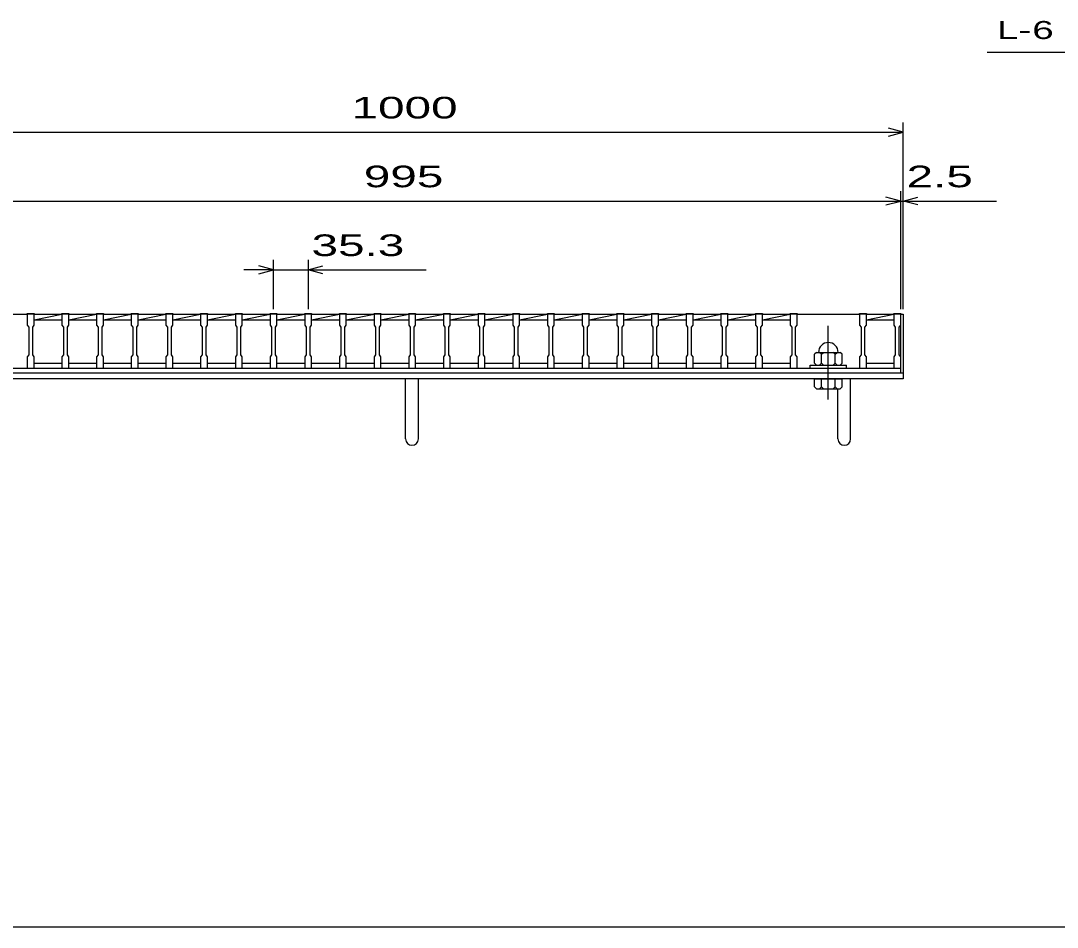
# Model space of a CAD drawing. Units: millimetres, scale not verified. Extents: x -1820 to 1731, y -1282 to 1054.
# Drawn here: x -1249 to -194, y -1146 to -224 of the extents above; entities that cross this region are included whole.
import ezdxf
from ezdxf.enums import TextEntityAlignment as Align

# ---------------------------------------------------------------- set-up
doc = ezdxf.new("R2010")
doc.units = ezdxf.units.MM
doc.header["$LTSCALE"] = 10
doc.linetypes.add('CHAIN', pattern=[18.5, 12, -1.5, 3.5, -1.5])
for name, color, linetype, lineweight in [('0_2', 150, 'Continuous', 25), ('16', 3, 'Continuous', 25), ('19', 6, 'Continuous', 25), ('22', 4, 'Continuous', 25)]:
    doc.layers.add(name, color=color, linetype=linetype, lineweight=lineweight)
doc.styles.add('ベクトル', font='')
doc.styles.get('ベクトル').set_extended_font_data('ベクトル')

msp = doc.modelspace()

# ---------------------------------------------------------------- linework, layer by layer
at = {"layer": '0_2'}
msp.add_line((1731, -1146.5), (-1729, -1146.5), dxfattribs=at)
at = {"layer": '16'}
for p, q in [((-1305.7, -522.5), (-1242.1, -522.5)), ((-1242.1, -522.5), (-1242.1, -521.8)), ((-1242.1, -521.8), (-1235.1, -521.8)), ((-1242.1, -522.5), (-1242.1, -534)), ((-1235.1, -522.5), (-1242.1, -522.5)), ((-1235.1, -521.8), (-1235.1, -522.5)), ((-1235.1, -534), (-1235.1, -522.5)), ((-1235.1, -522.5), (-1206.8, -522.5)), ((-1235.1, -528.5), (-1206.8, -522.5)), ((-1206.8, -522.5), (-1206.8, -521.8)), ((-1206.8, -521.8), (-1199.8, -521.8)), ((-1206.8, -522.5), (-1206.8, -534)), ((-1199.8, -522.5), (-1206.8, -522.5)), ((-1199.8, -521.8), (-1199.8, -522.5)), ((-1199.8, -534), (-1199.8, -522.5)), ((-1199.8, -522.5), (-1171.5, -522.5)), ((-1199.8, -528.5), (-1171.5, -522.5)), ((-1171.5, -522.5), (-1171.5, -521.8)), ((-1171.5, -521.8), (-1164.5, -521.8)), ((-1171.5, -522.5), (-1171.5, -534)), ((-1164.5, -522.5), (-1171.5, -522.5)), ((-1164.5, -521.8), (-1164.5, -522.5)), ((-1164.5, -534), (-1164.5, -522.5)), ((-1164.5, -522.5), (-1136.2, -522.5)), ((-1164.5, -528.5), (-1136.2, -522.5)), ((-1136.2, -522.5), (-1136.2, -521.8)), ((-1136.2, -521.8), (-1129.2, -521.8)), ((-1136.2, -522.5), (-1136.2, -534)), ((-1129.2, -522.5), (-1136.2, -522.5)), ((-1129.2, -521.8), (-1129.2, -522.5)), ((-1129.2, -534), (-1129.2, -522.5)), ((-1129.2, -522.5), (-1100.9, -522.5)), ((-1129.2, -528.5), (-1100.9, -522.5)), ((-1100.9, -522.5), (-1100.9, -521.8)), ((-1100.9, -521.8), (-1093.9, -521.8)), ((-1100.9, -522.5), (-1100.9, -534)), ((-1093.9, -522.5), (-1100.9, -522.5)), ((-1093.9, -521.8), (-1093.9, -522.5)), ((-1093.9, -534), (-1093.9, -522.5)), ((-1093.9, -522.5), (-1065.6, -522.5)), ((-1093.9, -528.5), (-1065.6, -522.5)), ((-1065.6, -522.5), (-1065.6, -521.8)), ((-1065.6, -521.8), (-1058.6, -521.8)), ((-1065.6, -522.5), (-1065.6, -534)), ((-1058.6, -522.5), (-1065.6, -522.5)), ((-1058.6, -521.8), (-1058.6, -522.5)), ((-1058.6, -534), (-1058.6, -522.5)), ((-1058.6, -522.5), (-1030.3, -522.5)), ((-1058.6, -528.5), (-1030.3, -522.5)), ((-1030.3, -522.5), (-1030.3, -521.8)), ((-1030.3, -521.8), (-1023.3, -521.8)), ((-1030.3, -522.5), (-1030.3, -534)), ((-1023.3, -522.5), (-1030.3, -522.5)), ((-1023.3, -521.8), (-1023.3, -522.5)), ((-1023.3, -534), (-1023.3, -522.5)), ((-1023.3, -522.5), (-995, -522.5)), ((-1023.3, -528.5), (-995, -522.5)), ((-995, -522.5), (-995, -521.8)), ((-995, -521.8), (-988, -521.8)), ((-995, -522.5), (-995, -534)), ((-988, -522.5), (-995, -522.5)), ((-988, -521.8), (-988, -522.5)), ((-988, -534), (-988, -522.5)), ((-988, -522.5), (-959.7, -522.5)), ((-988, -528.5), (-959.7, -522.5)), ((-959.7, -522.5), (-959.7, -521.8)), ((-959.7, -521.8), (-952.7, -521.8)), ((-959.7, -522.5), (-959.7, -534)), ((-952.7, -522.5), (-959.7, -522.5)), ((-952.7, -521.8), (-952.7, -522.5)), ((-952.7, -534), (-952.7, -522.5)), ((-952.7, -522.5), (-924.4, -522.5)), ((-952.7, -528.5), (-924.4, -522.5)), ((-924.4, -522.5), (-924.4, -521.8)), ((-924.4, -521.8), (-917.4, -521.8)), ((-924.4, -522.5), (-924.4, -534)), ((-917.4, -522.5), (-924.4, -522.5)), ((-917.4, -521.8), (-917.4, -522.5)), ((-917.4, -534), (-917.4, -522.5)), ((-917.4, -522.5), (-889.1, -522.5)), ((-917.4, -528.5), (-889.1, -522.5)), ((-889.1, -522.5), (-889.1, -521.8)), ((-889.1, -521.8), (-882.1, -521.8)), ((-889.1, -522.5), (-889.1, -534)), ((-882.1, -522.5), (-889.1, -522.5)), ((-882.1, -521.8), (-882.1, -522.5)), ((-882.1, -534), (-882.1, -522.5)), ((-882.1, -522.5), (-853.8, -522.5)), ((-882.1, -528.5), (-853.8, -522.5)), ((-853.8, -522.5), (-853.8, -521.8)), ((-853.8, -521.8), (-846.8, -521.8)), ((-853.8, -522.5), (-853.8, -534)), ((-846.8, -522.5), (-853.8, -522.5)), ((-846.8, -521.8), (-846.8, -522.5)), ((-846.8, -534), (-846.8, -522.5)), ((-846.8, -522.5), (-818.5, -522.5)), ((-846.8, -528.5), (-818.5, -522.5)), ((-818.5, -522.5), (-818.5, -521.8)), ((-818.5, -521.8), (-811.5, -521.8)), ((-818.5, -522.5), (-818.5, -534)), ((-811.5, -522.5), (-818.5, -522.5)), ((-811.5, -521.8), (-811.5, -522.5)), ((-811.5, -534), (-811.5, -522.5)), ((-811.5, -522.5), (-783.2, -522.5)), ((-811.5, -528.5), (-783.2, -522.5)), ((-783.2, -522.5), (-783.2, -521.8)), ((-783.2, -521.8), (-776.2, -521.8)), ((-783.2, -522.5), (-783.2, -534)), ((-776.2, -522.5), (-783.2, -522.5)), ((-776.2, -521.8), (-776.2, -522.5)), ((-776.2, -534), (-776.2, -522.5)), ((-776.2, -522.5), (-747.9, -522.5)), ((-776.2, -528.5), (-747.9, -522.5)), ((-747.9, -522.5), (-747.9, -521.8)), ((-747.9, -521.8), (-740.9, -521.8)), ((-747.9, -522.5), (-747.9, -534)), ((-740.9, -522.5), (-747.9, -522.5)), ((-740.9, -521.8), (-740.9, -522.5)), ((-740.9, -534), (-740.9, -522.5)), ((-740.9, -522.5), (-712.6, -522.5)), ((-740.9, -528.5), (-712.6, -522.5)), ((-712.6, -522.5), (-712.6, -521.8)), ((-712.6, -521.8), (-705.6, -521.8)), ((-712.6, -522.5), (-712.6, -534)), ((-705.6, -522.5), (-712.6, -522.5)), ((-705.6, -521.8), (-705.6, -522.5)), ((-705.6, -534), (-705.6, -522.5)), ((-705.6, -522.5), (-677.3, -522.5)), ((-705.6, -528.5), (-677.3, -522.5)), ((-677.3, -522.5), (-677.3, -521.8)), ((-677.3, -521.8), (-670.3, -521.8)), ((-677.3, -522.5), (-677.3, -534)), ((-670.3, -522.5), (-677.3, -522.5)), ((-670.3, -521.8), (-670.3, -522.5)), ((-670.3, -534), (-670.3, -522.5)), ((-670.3, -522.5), (-642, -522.5)), ((-670.3, -528.5), (-642, -522.5)), ((-642, -522.5), (-642, -521.8)), ((-642, -521.8), (-635, -521.8)), ((-642, -522.5), (-642, -534)), ((-635, -522.5), (-642, -522.5)), ((-635, -521.8), (-635, -522.5)), ((-635, -534), (-635, -522.5)), ((-635, -522.5), (-606.7, -522.5)), ((-635, -528.5), (-606.7, -522.5)), ((-606.7, -522.5), (-606.7, -521.8)), ((-606.7, -521.8), (-599.7, -521.8)), ((-606.7, -522.5), (-606.7, -534)), ((-599.7, -522.5), (-606.7, -522.5)), ((-599.7, -521.8), (-599.7, -522.5)), ((-599.7, -534), (-599.7, -522.5)), ((-599.7, -522.5), (-571.4, -522.5)), ((-599.7, -528.5), (-571.4, -522.5)), ((-571.4, -522.5), (-571.4, -521.8)), ((-571.4, -521.8), (-564.4, -521.8)), ((-571.4, -522.5), (-571.4, -534)), ((-564.4, -522.5), (-571.4, -522.5)), ((-564.4, -521.8), (-564.4, -522.5)), ((-564.4, -534), (-564.4, -522.5)), ((-564.4, -522.5), (-536.1, -522.5)), ((-564.4, -528.5), (-536.1, -522.5)), ((-536.1, -522.5), (-536.1, -521.8)), ((-536.1, -521.8), (-529.1, -521.8)), ((-536.1, -522.5), (-536.1, -534)), ((-529.1, -522.5), (-536.1, -522.5)), ((-529.1, -521.8), (-529.1, -522.5)), ((-529.1, -534), (-529.1, -522.5)), ((-529.1, -522.5), (-500.8, -522.5)), ((-529.1, -528.5), (-500.8, -522.5)), ((-500.8, -522.5), (-500.8, -521.8)), ((-500.8, -521.8), (-493.8, -521.8)), ((-500.8, -522.5), (-500.8, -534)), ((-493.8, -522.5), (-500.8, -522.5)), ((-493.8, -521.8), (-493.8, -522.5)), ((-493.8, -534), (-493.8, -522.5)), ((-493.8, -522.5), (-465.5, -522.5)), ((-493.8, -528.5), (-465.5, -522.5)), ((-465.5, -522.5), (-465.5, -521.8)), ((-465.5, -521.8), (-458.5, -521.8)), ((-465.5, -522.5), (-465.5, -534)), ((-458.5, -522.5), (-465.5, -522.5)), ((-458.5, -521.8), (-458.5, -522.5)), ((-458.5, -534), (-458.5, -522.5)), ((-458.5, -522.5), (-394.9, -522.5)), ((-394.9, -522.5), (-394.9, -521.8)), ((-394.9, -521.8), (-387.9, -521.8)), ((-394.9, -522.5), (-394.9, -534)), ((-387.9, -522.5), (-394.9, -522.5)), ((-387.9, -521.8), (-387.9, -522.5)), ((-387.9, -534), (-387.9, -522.5)), ((-387.9, -522.5), (-360, -522.5)), ((-387.9, -528.5), (-360, -522.58)), ((-360, -522.5), (-360, -521.8)), ((-360, -521.8), (-353, -521.8)), ((-360, -522.5), (-360, -534)), ((-353, -522.5), (-360, -522.5)), ((-353, -521.8), (-353, -522.5)), ((-353, -534), (-353, -522.5)), ((-353, -572.5), (-353, -522.5)), ((-1242.1, -534), (-1240.6, -536)), ((-1240.6, -536), (-1240.6, -564)), ((-1236.6, -536), (-1235.1, -534)), ((-1236.6, -564), (-1236.6, -536)), ((-1235.1, -528.5), (-1206.8, -528.5)), ((-1206.8, -534), (-1205.3, -536)), ((-1205.3, -536), (-1205.3, -564)), ((-1201.3, -536), (-1199.8, -534)), ((-1201.3, -564), (-1201.3, -536)), ((-1199.8, -528.5), (-1171.5, -528.5)), ((-1171.5, -534), (-1170, -536)), ((-1170, -536), (-1170, -564)), ((-1166, -536), (-1164.5, -534)), ((-1166, -564), (-1166, -536)), ((-1164.5, -528.5), (-1136.2, -528.5)), ((-1136.2, -534), (-1134.7, -536)), ((-1134.7, -536), (-1134.7, -564)), ((-1130.7, -536), (-1129.2, -534)), ((-1130.7, -564), (-1130.7, -536)), ((-1129.2, -528.5), (-1100.9, -528.5)), ((-1100.9, -534), (-1099.4, -536)), ((-1099.4, -536), (-1099.4, -564)), ((-1095.4, -536), (-1093.9, -534)), ((-1095.4, -564), (-1095.4, -536)), ((-1093.9, -528.5), (-1065.6, -528.5)), ((-1065.6, -534), (-1064.1, -536)), ((-1064.1, -536), (-1064.1, -564)), ((-1060.1, -536), (-1058.6, -534)), ((-1060.1, -564), (-1060.1, -536)), ((-1058.6, -528.5), (-1030.3, -528.5)), ((-1030.3, -534), (-1028.8, -536)), ((-1028.8, -536), (-1028.8, -564)), ((-1024.8, -536), (-1023.3, -534)), ((-1024.8, -564), (-1024.8, -536)), ((-1023.3, -528.5), (-995, -528.5)), ((-995, -534), (-993.5, -536)), ((-993.5, -536), (-993.5, -564)), ((-989.5, -536), (-988, -534)), ((-989.5, -564), (-989.5, -536)), ((-988, -528.5), (-959.7, -528.5)), ((-959.7, -534), (-958.2, -536)), ((-958.2, -536), (-958.2, -564)), ((-954.2, -536), (-952.7, -534)), ((-954.2, -564), (-954.2, -536)), ((-952.7, -528.5), (-924.4, -528.5)), ((-924.4, -534), (-922.9, -536)), ((-922.9, -536), (-922.9, -564)), ((-918.9, -536), (-917.4, -534)), ((-918.9, -564), (-918.9, -536)), ((-917.4, -528.5), (-889.1, -528.5)), ((-889.1, -534), (-887.6, -536)), ((-887.6, -536), (-887.6, -564)), ((-883.6, -536), (-882.1, -534)), ((-883.6, -564), (-883.6, -536)), ((-882.1, -528.5), (-853.8, -528.5)), ((-853.8, -534), (-852.3, -536)), ((-852.3, -536), (-852.3, -564)), ((-848.3, -536), (-846.8, -534)), ((-848.3, -564), (-848.3, -536)), ((-846.8, -528.5), (-818.5, -528.5)), ((-818.5, -534), (-817, -536)), ((-817, -536), (-817, -564)), ((-813, -536), (-811.5, -534)), ((-813, -564), (-813, -536)), ((-811.5, -528.5), (-783.2, -528.5)), ((-783.2, -534), (-781.7, -536)), ((-781.7, -536), (-781.7, -564)), ((-777.7, -536), (-776.2, -534)), ((-777.7, -564), (-777.7, -536)), ((-776.2, -528.5), (-747.9, -528.5)), ((-747.9, -534), (-746.4, -536)), ((-746.4, -536), (-746.4, -564)), ((-742.4, -536), (-740.9, -534)), ((-742.4, -564), (-742.4, -536)), ((-740.9, -528.5), (-712.6, -528.5)), ((-712.6, -534), (-711.1, -536)), ((-711.1, -536), (-711.1, -564)), ((-707.1, -536), (-705.6, -534)), ((-707.1, -564), (-707.1, -536)), ((-705.6, -528.5), (-677.3, -528.5)), ((-677.3, -534), (-675.8, -536)), ((-675.8, -536), (-675.8, -564)), ((-671.8, -536), (-670.3, -534)), ((-671.8, -564), (-671.8, -536)), ((-670.3, -528.5), (-642, -528.5)), ((-642, -534), (-640.5, -536)), ((-640.5, -536), (-640.5, -564)), ((-636.5, -536), (-635, -534)), ((-636.5, -564), (-636.5, -536)), ((-635, -528.5), (-606.7, -528.5)), ((-606.7, -534), (-605.2, -536)), ((-605.2, -536), (-605.2, -564)), ((-601.2, -536), (-599.7, -534)), ((-601.2, -564), (-601.2, -536)), ((-599.7, -528.5), (-571.4, -528.5)), ((-571.4, -534), (-569.9, -536)), ((-569.9, -536), (-569.9, -564)), ((-565.9, -536), (-564.4, -534)), ((-565.9, -564), (-565.9, -536)), ((-564.4, -528.5), (-536.1, -528.5)), ((-536.1, -534), (-534.6, -536)), ((-534.6, -536), (-534.6, -564)), ((-530.6, -536), (-529.1, -534)), ((-530.6, -564), (-530.6, -536)), ((-529.1, -528.5), (-500.8, -528.5)), ((-500.8, -534), (-499.3, -536)), ((-499.3, -536), (-499.3, -564)), ((-495.3, -536), (-493.8, -534)), ((-495.3, -564), (-495.3, -536)), ((-493.8, -528.5), (-465.5, -528.5)), ((-465.5, -534), (-464, -536)), ((-464, -536), (-464, -564)), ((-460, -536), (-458.5, -534)), ((-460, -564), (-460, -536)), ((-394.9, -534), (-393.4, -536)), ((-393.4, -536), (-393.4, -564)), ((-389.4, -536), (-387.9, -534)), ((-389.4, -564), (-389.4, -536)), ((-387.9, -528.5), (-360, -528.5)), ((-360, -534), (-358.5, -536)), ((-358.5, -536), (-358.5, -564)), ((-354.5, -536), (-353, -534)), ((-354.5, -564), (-354.5, -536)), ((-1240.6, -564), (-1242.1, -566)), ((-1242.1, -566), (-1242.1, -577.5)), ((-1235.1, -566), (-1236.6, -564)), ((-1235.1, -577.5), (-1235.1, -566)), ((-1205.3, -564), (-1206.8, -566)), ((-1206.8, -566), (-1206.8, -577.5)), ((-1199.8, -566), (-1201.3, -564)), ((-1199.8, -577.5), (-1199.8, -566)), ((-1170, -564), (-1171.5, -566)), ((-1171.5, -566), (-1171.5, -577.5)), ((-1164.5, -566), (-1166, -564)), ((-1164.5, -577.5), (-1164.5, -566)), ((-1134.7, -564), (-1136.2, -566)), ((-1136.2, -566), (-1136.2, -577.5)), ((-1129.2, -566), (-1130.7, -564)), ((-1129.2, -577.5), (-1129.2, -566)), ((-1099.4, -564), (-1100.9, -566)), ((-1100.9, -566), (-1100.9, -577.5)), ((-1093.9, -566), (-1095.4, -564)), ((-1093.9, -577.5), (-1093.9, -566)), ((-1064.1, -564), (-1065.6, -566)), ((-1065.6, -566), (-1065.6, -577.5)), ((-1058.6, -566), (-1060.1, -564)), ((-1058.6, -577.5), (-1058.6, -566)), ((-1028.8, -564), (-1030.3, -566)), ((-1030.3, -566), (-1030.3, -577.5)), ((-1023.3, -566), (-1024.8, -564)), ((-1023.3, -577.5), (-1023.3, -566)), ((-993.5, -564), (-995, -566)), ((-995, -566), (-995, -577.5)), ((-988, -566), (-989.5, -564)), ((-988, -577.5), (-988, -566)), ((-958.2, -564), (-959.7, -566)), ((-959.7, -566), (-959.7, -577.5)), ((-952.7, -566), (-954.2, -564)), ((-952.7, -577.5), (-952.7, -566)), ((-922.9, -564), (-924.4, -566)), ((-924.4, -566), (-924.4, -577.5)), ((-917.4, -566), (-918.9, -564)), ((-917.4, -577.5), (-917.4, -566)), ((-887.6, -564), (-889.1, -566)), ((-889.1, -566), (-889.1, -577.5)), ((-882.1, -566), (-883.6, -564)), ((-882.1, -577.5), (-882.1, -566)), ((-852.3, -564), (-853.8, -566)), ((-853.8, -566), (-853.8, -577.5)), ((-846.8, -566), (-848.3, -564)), ((-846.8, -577.5), (-846.8, -566)), ((-817, -564), (-818.5, -566)), ((-818.5, -566), (-818.5, -577.5)), ((-811.5, -566), (-813, -564)), ((-811.5, -577.5), (-811.5, -566)), ((-781.7, -564), (-783.2, -566)), ((-783.2, -566), (-783.2, -577.5)), ((-776.2, -566), (-777.7, -564)), ((-776.2, -577.5), (-776.2, -566)), ((-746.4, -564), (-747.9, -566)), ((-747.9, -566), (-747.9, -577.5)), ((-740.9, -566), (-742.4, -564)), ((-740.9, -577.5), (-740.9, -566)), ((-711.1, -564), (-712.6, -566)), ((-712.6, -566), (-712.6, -577.5)), ((-705.6, -566), (-707.1, -564)), ((-705.6, -577.5), (-705.6, -566)), ((-675.8, -564), (-677.3, -566)), ((-677.3, -566), (-677.3, -577.5)), ((-670.3, -566), (-671.8, -564)), ((-670.3, -577.5), (-670.3, -566)), ((-640.5, -564), (-642, -566)), ((-642, -566), (-642, -577.5)), ((-635, -566), (-636.5, -564)), ((-635, -577.5), (-635, -566)), ((-605.2, -564), (-606.7, -566)), ((-606.7, -566), (-606.7, -577.5)), ((-599.7, -566), (-601.2, -564)), ((-599.7, -577.5), (-599.7, -566)), ((-569.9, -564), (-571.4, -566)), ((-571.4, -566), (-571.4, -577.5)), ((-564.4, -566), (-565.9, -564)), ((-564.4, -577.5), (-564.4, -566)), ((-534.6, -564), (-536.1, -566)), ((-536.1, -566), (-536.1, -577.5)), ((-529.1, -566), (-530.6, -564)), ((-529.1, -577.5), (-529.1, -566)), ((-499.3, -564), (-500.8, -566)), ((-500.8, -566), (-500.8, -577.5)), ((-493.8, -566), (-495.3, -564)), ((-493.8, -577.5), (-493.8, -566)), ((-464, -564), (-465.5, -566)), ((-465.5, -566), (-465.5, -577.5)), ((-458.5, -566), (-460, -564)), ((-458.5, -577.5), (-458.5, -566)), ((-438.7, -561.5), (-440.7, -563.5)), ((-440.7, -572.5), (-440.7, -563.5)), ((-438.7, -561.5), (-414.7, -561.5)), ((-433.7, -563.5), (-435.7, -561.5)), ((-433.7, -563.5), (-431.7, -561.5)), ((-433.7, -572.5), (-433.7, -563.5)), ((-419.7, -563.5), (-421.7, -561.5)), ((-419.7, -563.5), (-417.7, -561.5)), ((-419.7, -572.5), (-419.7, -563.5)), ((-412.7, -563.5), (-414.7, -561.5)), ((-412.7, -572.5), (-412.7, -563.5)), ((-393.4, -564), (-394.9, -566)), ((-394.9, -566), (-394.9, -577.5)), ((-387.9, -566), (-389.4, -564)), ((-387.9, -577.5), (-387.9, -566)), ((-358.5, -564), (-360, -566)), ((-360, -566), (-360, -577.5)), ((-353, -566), (-354.5, -564)), ((-353, -577.5), (-353, -566)), ((-1348, -577.5), (-353, -577.5)), ((-1305.7, -577.5), (-1242.1, -577.5)), ((-1242.1, -577.5), (-1235.1, -577.5)), ((-1235.1, -572.5), (-1206.8, -572.5)), ((-1206.8, -577.5), (-1199.8, -577.5)), ((-1199.8, -572.5), (-1171.5, -572.5)), ((-1171.5, -577.5), (-1164.5, -577.5)), ((-1164.5, -572.5), (-1136.2, -572.5)), ((-1136.2, -577.5), (-1129.2, -577.5)), ((-1129.2, -572.5), (-1100.9, -572.5)), ((-1100.9, -577.5), (-1093.9, -577.5)), ((-1093.9, -572.5), (-1065.6, -572.5)), ((-1065.6, -577.5), (-1058.6, -577.5)), ((-1058.6, -572.5), (-1030.3, -572.5)), ((-1030.3, -577.5), (-1023.3, -577.5)), ((-1023.3, -572.5), (-995, -572.5)), ((-995, -577.5), (-988, -577.5)), ((-988, -572.5), (-959.7, -572.5)), ((-959.7, -577.5), (-952.7, -577.5)), ((-952.7, -572.5), (-924.4, -572.5)), ((-924.4, -577.5), (-917.4, -577.5)), ((-917.4, -572.5), (-889.1, -572.5)), ((-889.1, -577.5), (-882.1, -577.5)), ((-882.1, -572.5), (-853.8, -572.5)), ((-853.8, -577.5), (-846.8, -577.5)), ((-846.8, -572.5), (-818.5, -572.5)), ((-818.5, -577.5), (-811.5, -577.5)), ((-811.5, -572.5), (-783.2, -572.5)), ((-783.2, -577.5), (-776.2, -577.5)), ((-776.2, -572.5), (-747.9, -572.5)), ((-747.9, -577.5), (-740.9, -577.5)), ((-740.9, -572.5), (-712.6, -572.5)), ((-712.6, -577.5), (-705.6, -577.5)), ((-705.6, -572.5), (-677.3, -572.5)), ((-677.3, -577.5), (-670.3, -577.5)), ((-670.3, -572.5), (-642, -572.5)), ((-642, -577.5), (-635, -577.5)), ((-635, -572.5), (-606.7, -572.5)), ((-606.7, -577.5), (-599.7, -577.5)), ((-599.7, -572.5), (-571.4, -572.5)), ((-571.4, -577.5), (-564.4, -577.5)), ((-564.4, -572.5), (-536.1, -572.5)), ((-536.1, -577.5), (-529.1, -577.5)), ((-529.1, -572.5), (-500.8, -572.5)), ((-500.8, -577.5), (-493.8, -577.5)), ((-493.8, -572.5), (-465.5, -572.5)), ((-465.5, -577.5), (-458.5, -577.5)), ((-458.5, -577.5), (-394.9, -577.5)), ((-445.2, -577.5), (-445.2, -574.5)), ((-445.2, -574.5), (-408.2, -574.5)), ((-445.2, -577.5), (-408.2, -577.5)), ((-440.7, -572.5), (-438.7, -574.5)), ((-435.7, -574.5), (-433.7, -572.5)), ((-433.7, -572.5), (-431.7, -574.5)), ((-421.7, -574.5), (-419.7, -572.5)), ((-419.7, -572.5), (-417.7, -574.5)), ((-414.7, -574.5), (-412.7, -572.5)), ((-408.2, -577.5), (-408.2, -574.5)), ((-394.9, -577.5), (-387.9, -577.5)), ((-387.9, -572.5), (-360, -572.5)), ((-360, -577.5), (-353, -577.5)), ((-353, -582.5), (-353, -577.5)), ((-1348, -582.5), (-353, -582.5))]:
    msp.add_line(p, q, dxfattribs=at)
at = {"layer": '16', "linetype": 'CHAIN'}
msp.add_line((-426.7, -609.5), (-426.7, -534.5), dxfattribs=at)
at = {"layer": '16'}
msp.add_arc((-426.7, -561.5), 10, 0, 180, dxfattribs=at)
at = {"layer": '19'}
for p, q in [((-353, -522.5), (-350.5, -522.5)), ((-350.5, -522.5), (-350.5, -582.5)), ((-1350.5, -582.5), (-350.5, -582.5)), ((-350.5, -588.5), (-1350.5, -588.5)), ((-857, -649.61), (-857, -588.5)), ((-844, -649.61), (-844, -588.5)), ((-440.7, -596.5), (-440.7, -588.5)), ((-440.7, -588.5), (-412.7, -588.5)), ((-433.7, -596.5), (-433.7, -588.5)), ((-419.7, -596.5), (-419.7, -588.5)), ((-412.7, -596.5), (-412.7, -588.5)), ((-404, -649.61), (-404, -588.5)), ((-350.5, -582.5), (-350.5, -588.5)), ((-440.7, -596.5), (-438.7, -598.5)), ((-438.7, -598.5), (-414.7, -598.5)), ((-433.7, -596.5), (-435.7, -598.5)), ((-431.7, -598.5), (-433.7, -596.5)), ((-419.7, -596.5), (-421.7, -598.5)), ((-417.7, -598.5), (-419.7, -596.5)), ((-417, -649.61), (-417, -598.5)), ((-414.7, -598.5), (-412.7, -596.5))]:
    msp.add_line(p, q, dxfattribs=at)
for centre in [(-850.5, -649.61), (-410.5, -649.61)]:
    msp.add_arc(centre, 6.5, 180, 0, dxfattribs=at)
at = {"layer": '22'}
for p, q in [((-265, -256), (-65, -256)), ((-1350.5, -337.5), (-350.5, -337.5)), ((-350.5, -337.5), (-365.5, -333.5)), ((-365.5, -341.5), (-350.5, -337.5)), ((-350.5, -517.5), (-350.5, -327.5)), ((-353, -517.5), (-353, -397.5)), ((-350.5, -517.5), (-350.5, -397.5)), ((-1348, -407.5), (-353, -407.5)), ((-353, -407.5), (-368, -403.5)), ((-368, -411.5), (-353, -407.5)), ((-353, -407.5), (-350.5, -407.5)), ((-350.5, -407.5), (-335.5, -403.5)), ((-335.5, -411.5), (-350.5, -407.5)), ((-350.5, -407.5), (-255.5, -407.5)), ((-991.5, -477.5), (-1006.5, -473.5)), ((-991.5, -517.5), (-991.5, -467.5)), ((-956.2, -467.5), (-956.2, -517.5)), ((-956.2, -477.5), (-941.2, -473.5)), ((-991.5, -477.5), (-1021.5, -477.5)), ((-1006.5, -481.5), (-991.5, -477.5)), ((-991.5, -477.5), (-956.2, -477.5)), ((-941.2, -481.5), (-956.2, -477.5)), ((-956.2, -477.5), (-836.2, -477.5))]:
    msp.add_line(p, q, dxfattribs=at)

# ---------------------------------------------------------------- texts
at = {"layer": '22', "color": 2, "style": 'ベクトル'}
for s, height, width, p in [('L-', 18.33, 1.6, (-255, -233.5)), (' 6 ', 18.33, 1.6, (-230, -233.5)), (' 1000 ', 21.99, 1.65, (-925.5, -312.5)), (' 995 ', 21.99, 1.65, (-913, -382.5)), (' 2.5 ', 21.99, 1.65, (-360.5, -382.5)), (' 35.3 ', 21.99, 1.65, (-966.2, -452.5))]:
    msp.add_text(s, height=height, dxfattribs=dict(at, width=width)).set_placement(p, align=Align.MIDDLE_LEFT)

doc.saveas('drawing.dxf')
